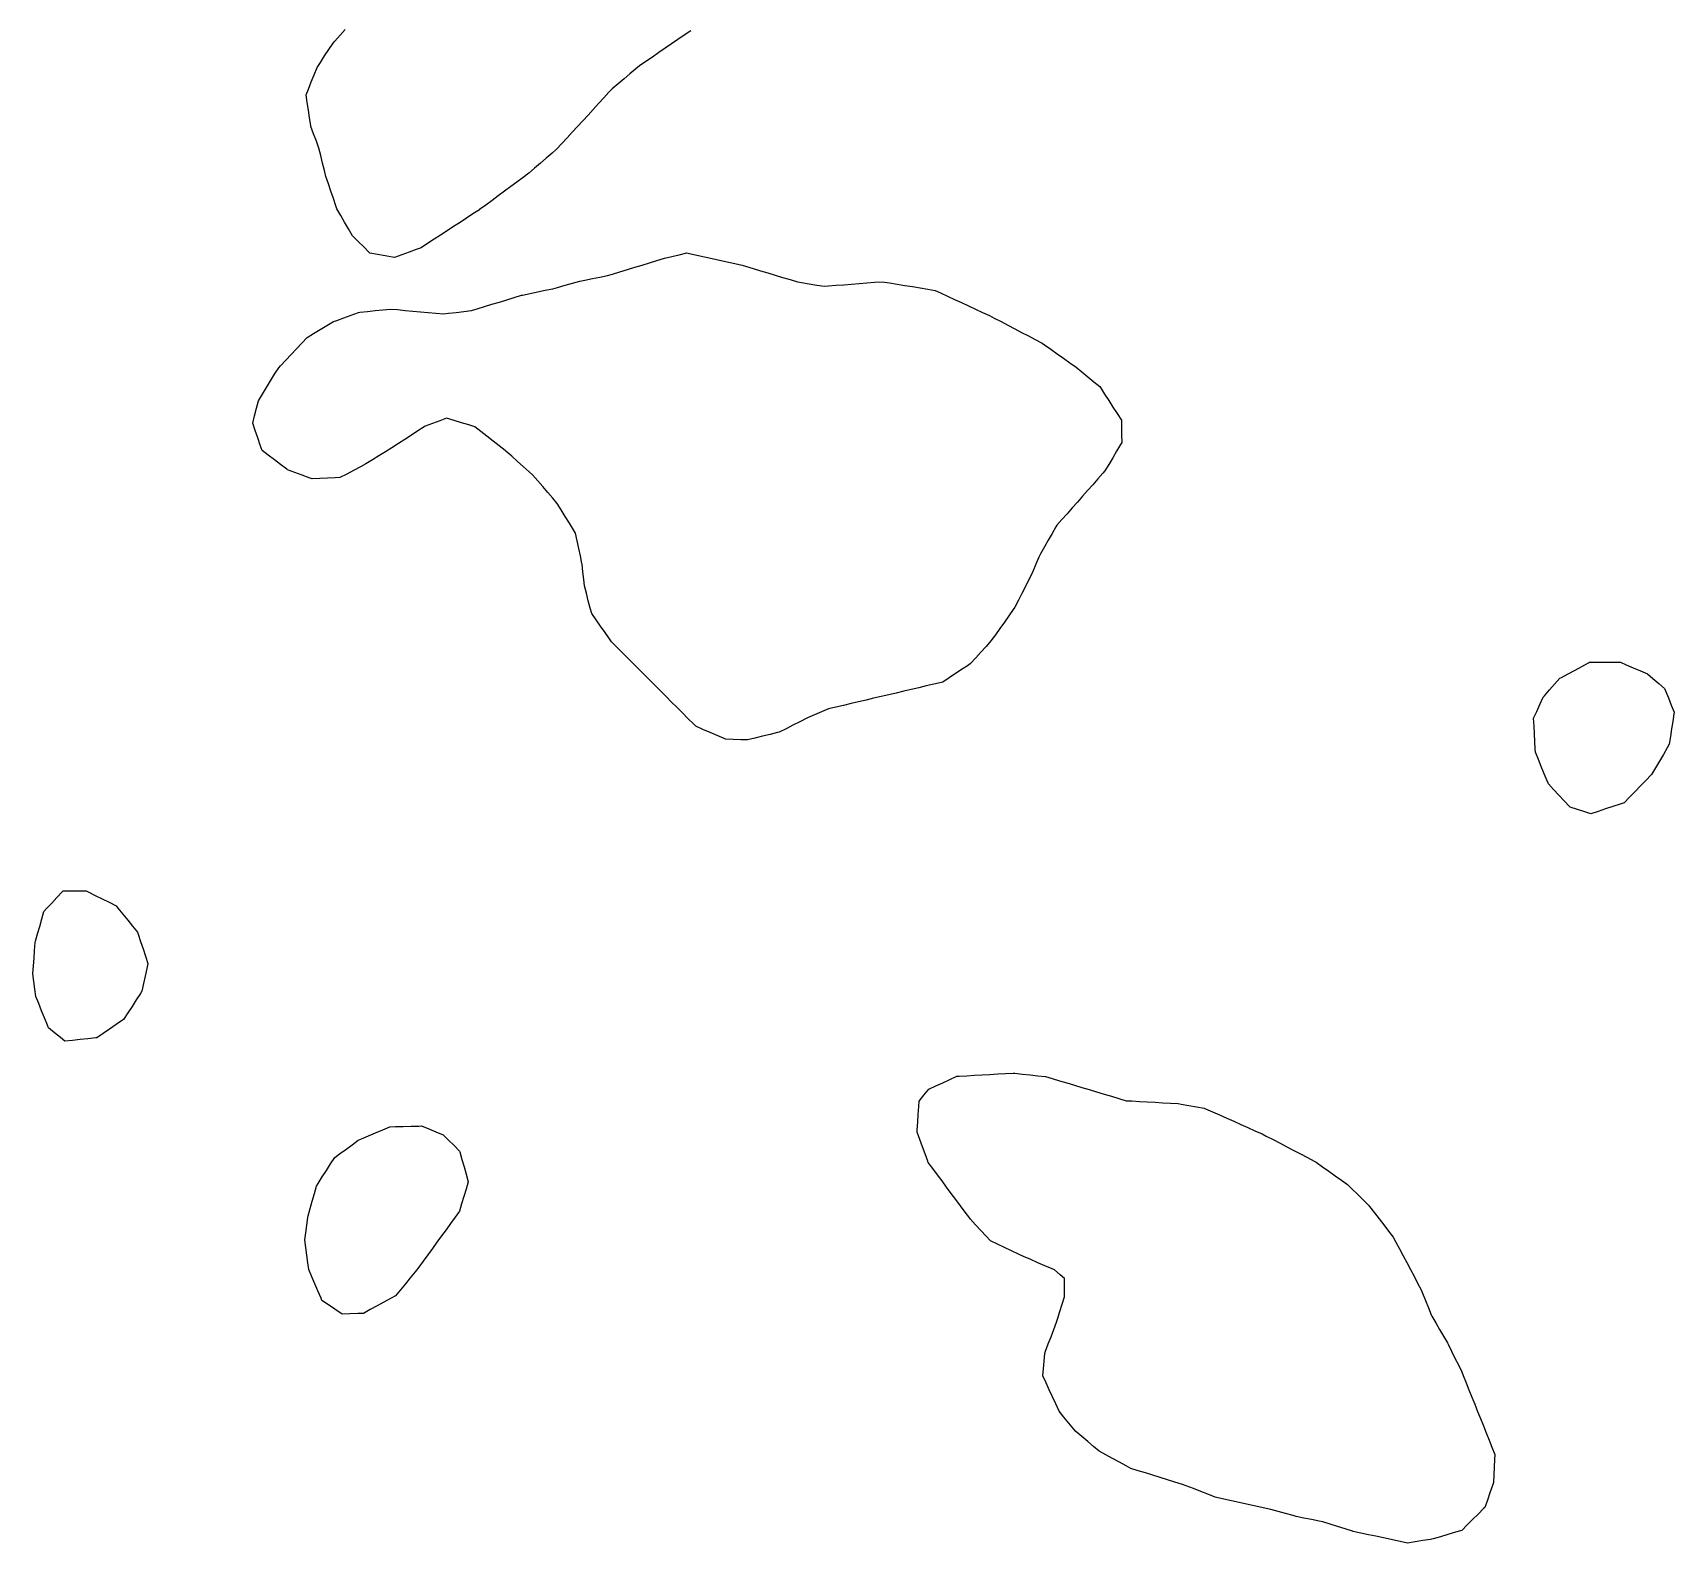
# Model space of a CAD drawing. Header units: millimetres. Extents: x 257 to 2289, y 96 to 1983.
# Drawn here: x 839 to 1051.2, y 1354 to 1549.3 of the extents above; entities that cross this region are included whole.
import ezdxf

# ---------------------------------------------------------------- set-up
doc = ezdxf.new("R2010")
doc.units = ezdxf.units.MM
for name, color, linetype in [('ALL_HOLES', 1, 'Continuous'), ('OUTLINE_ISLAND_01_HOLE_66', 1, 'Continuous'), ('OUTLINE_ISLAND_01_HOLE_68', 1, 'Continuous'), ('OUTLINE_ISLAND_01_HOLE_71', 1, 'Continuous'), ('OUTLINE_ISLAND_01_HOLE_74', 1, 'Continuous'), ('OUTLINE_ISLAND_01_HOLE_81', 1, 'Continuous'), ('OUTLINE_ISLAND_01_HOLE_93', 1, 'Continuous')]:
    doc.layers.add(name, color=color, linetype=linetype)

msp = doc.modelspace()

# ---------------------------------------------------------------- linework, layer by layer
at = {"layer": 'ALL_HOLES'}
msp.add_lwpolyline([(924.0245, 1549.5199), (923.1982, 1548.9567), (922.3718, 1548.3935), (921.5455, 1547.8303), (920.7192, 1547.2671), (919.8929, 1546.7039), (919.0665, 1546.1407), (918.2402, 1545.5776), (917.4139, 1545.0144), (916.9328, 1544.6087), (916.1682, 1543.9641), (915.4037, 1543.3195), (914.6392, 1542.6749), (913.8747, 1542.0303), (913.4579, 1541.5781), (912.7803, 1540.8428), (912.1026, 1540.1074), (911.4249, 1539.372), (910.7472, 1538.6367), (910.0696, 1537.9013), (909.3919, 1537.166), (908.7142, 1536.4306), (908.0365, 1535.6952), (907.3589, 1534.9599), (906.6812, 1534.2245), (906.0991, 1533.7199), (905.3434, 1533.0649), (904.5878, 1532.41), (903.8322, 1531.755), (903.0765, 1531.1), (902.3558, 1530.567), (901.5518, 1529.9725), (900.7477, 1529.3779), (899.9437, 1528.7833), (899.1397, 1528.1887), (898.3356, 1527.5941), (897.5316, 1526.9996), (896.7276, 1526.405), (896.7067, 1526.3914), (895.8693, 1525.8449), (895.0318, 1525.2984), (894.1943, 1524.752), (893.3568, 1524.2055), (892.5194, 1523.659), (891.6819, 1523.1125), (890.8444, 1522.566), (890.0069, 1522.0196), (889.1695, 1521.4731), (888.5455, 1521.2432), (887.6072, 1520.8975), (886.6689, 1520.5517), (885.7305, 1520.206), (885.4859, 1520.251), (884.5024, 1520.4321), (883.5189, 1520.6131), (882.5354, 1520.7941), (882.4527, 1520.8758), (881.741, 1521.5783), (881.0293, 1522.2807), (880.3176, 1522.9832), (880.2859, 1523.0375), (879.7815, 1523.901), (879.2772, 1524.7645), (878.7728, 1525.628), (878.2685, 1526.4915), (878.1375, 1526.8802), (877.8182, 1527.8279), (877.4989, 1528.7755), (877.1796, 1529.7232), (876.8604, 1530.6708), (876.6722, 1531.4442), (876.4359, 1532.4159), (876.1996, 1533.3875), (875.9632, 1534.3592), (875.62, 1535.263), (875.265, 1536.1979), (874.9101, 1537.1328), (874.8869, 1537.2903), (874.7414, 1538.2796), (874.5959, 1539.269), (874.4504, 1540.2583), (874.3049, 1541.2477), (874.6004, 1541.9904), (874.9701, 1542.9195), (875.3398, 1543.8487), (875.7095, 1544.7778), (876.1408, 1545.4388), (876.6873, 1546.2763), (877.2338, 1547.1138), (877.7803, 1547.9512), (878.0119, 1548.2052), (878.6857, 1548.9441), (879.3596, 1549.683)], dxfattribs=at)
for points in [[(867.3889, 1498.7822), (867.6413, 1499.7498), (867.8938, 1500.7174), (868.1462, 1501.685), (868.15, 1501.6913), (868.6702, 1502.5454), (869.1904, 1503.3994), (869.7106, 1504.2535), (870.2307, 1505.1075), (870.7509, 1505.9616), (870.9977, 1506.2227), (871.6847, 1506.9494), (872.3716, 1507.6761), (873.0585, 1508.4028), (873.7454, 1509.1296), (874.4324, 1509.8563), (875.2721, 1510.3685), (876.1258, 1510.8893), (876.9796, 1511.41), (877.8333, 1511.9308), (878.2513, 1512.0839), (879.1904, 1512.4276), (880.1294, 1512.7714), (881.0685, 1513.1152), (881.2521, 1513.1344), (882.2467, 1513.2382), (883.2413, 1513.342), (884.2359, 1513.4459), (885.2305, 1513.5497), (886.0951, 1513.4705), (887.0909, 1513.3793), (888.0867, 1513.2881), (889.0826, 1513.1969), (890.0784, 1513.1057), (891.0742, 1513.0145), (892.0701, 1512.9232), (892.7176, 1513.0022), (893.7103, 1513.1232), (894.7029, 1513.2443), (895.6956, 1513.3653), (896.4135, 1513.5829), (897.3705, 1513.8731), (898.3275, 1514.1632), (899.2845, 1514.4533), (900.2415, 1514.7434), (901.1985, 1515.0335), (902.1555, 1515.3236), (902.2723, 1515.3484), (903.2505, 1515.556), (904.2287, 1515.7635), (905.207, 1515.9711), (906.1852, 1516.1787), (906.8132, 1516.3541), (907.7763, 1516.623), (908.7395, 1516.892), (909.7026, 1517.1609), (910.3267, 1517.2848), (911.3076, 1517.4795), (912.2884, 1517.6742), (913.2693, 1517.8689), (913.9226, 1518.068), (914.8792, 1518.3597), (915.8357, 1518.6513), (916.7923, 1518.9429), (917.7488, 1519.2345), (918.7053, 1519.5261), (919.6619, 1519.8177), (920.6184, 1520.1093), (921.5744, 1520.3372), (922.5471, 1520.5691), (923.5198, 1520.801), (923.8514, 1520.728), (924.8281, 1520.513), (925.8047, 1520.298), (926.7813, 1520.083), (927.7579, 1519.868), (928.7345, 1519.653), (929.7111, 1519.438), (930.6877, 1519.223), (931.1261, 1519.09), (932.0831, 1518.7997), (933.04, 1518.5095), (933.997, 1518.2193), (934.9539, 1517.929), (935.9109, 1517.6388), (936.8678, 1517.3485), (937.8248, 1517.0583), (938.3511, 1516.9736), (939.3384, 1516.8148), (940.3257, 1516.6559), (941.313, 1516.4971), (941.8192, 1516.537), (942.8161, 1516.6154), (943.8131, 1516.6939), (944.81, 1516.7724), (945.8069, 1516.8509), (946.8038, 1516.9294), (947.8007, 1517.0079), (948.7976, 1517.0864), (949.7289, 1516.9329), (950.7156, 1516.7704), (951.7023, 1516.6079), (952.689, 1516.4453), (953.6758, 1516.2828), (954.6625, 1516.1203), (955.6492, 1515.9578), (956.3178, 1515.6468), (957.2245, 1515.225), (958.1312, 1514.8032), (959.0379, 1514.3815), (959.9446, 1513.9597), (960.8513, 1513.5379), (961.758, 1513.1162), (962.6647, 1512.6944), (963.2597, 1512.3842), (964.1464, 1511.9218), (965.0331, 1511.4594), (965.9198, 1510.9971), (966.8065, 1510.5347), (967.6932, 1510.0724), (968.5799, 1509.61), (969.4666, 1509.1477), (969.775, 1508.9281), (970.5896, 1508.3481), (971.4042, 1507.7682), (972.2189, 1507.1882), (973.0335, 1506.6082), (973.8482, 1506.0283), (974.5913, 1505.4209), (975.3656, 1504.7881), (976.1399, 1504.1553), (976.9142, 1503.5224), (976.9929, 1503.4006), (977.5356, 1502.5607), (978.0783, 1501.7207), (978.621, 1500.8808), (979.1637, 1500.0409), (979.7064, 1499.2009), (979.7197, 1498.2996), (979.7345, 1497.2997), (979.7493, 1496.2998), (979.6011, 1496.0494), (979.0915, 1495.189), (978.5819, 1494.3286), (978.0723, 1493.4682), (977.5627, 1492.6078), (977.3196, 1492.3323), (976.658, 1491.5825), (975.9963, 1490.8326), (975.3347, 1490.0828), (974.673, 1489.333), (974.0114, 1488.5832), (973.3498, 1487.8333), (972.6881, 1487.0835), (972.0265, 1486.3337), (971.3649, 1485.5839), (971.2488, 1485.3817), (970.7509, 1484.5144), (970.2531, 1483.6472), (969.7552, 1482.7799), (969.2574, 1481.9126), (969.0532, 1481.4531), (968.647, 1480.5393), (968.2409, 1479.6255), (967.8348, 1478.7117), (967.7571, 1478.5594), (967.303, 1477.6684), (966.8488, 1476.7775), (966.3946, 1475.8866), (965.9405, 1474.9957), (965.7312, 1474.7009), (965.1525, 1473.8854), (964.5737, 1473.0698), (963.995, 1472.2543), (963.4162, 1471.4388), (962.8375, 1470.6233), (962.2188, 1469.9334), (961.5513, 1469.1889), (960.8837, 1468.4444), (960.2161, 1467.6998), (959.9373, 1467.5156), (959.103, 1466.9642), (958.2688, 1466.4128), (957.4345, 1465.8614), (956.6003, 1465.31), (956.4343, 1465.2709), (955.4609, 1465.042), (954.4874, 1464.8131), (953.514, 1464.5842), (952.5405, 1464.3553), (951.5671, 1464.1263), (950.5936, 1463.8974), (949.6202, 1463.6685), (948.6467, 1463.4396), (947.6733, 1463.2107), (946.6998, 1462.9817), (945.7264, 1462.7528), (944.753, 1462.5239), (943.7795, 1462.295), (942.8061, 1462.0661), (941.8326, 1461.8371), (940.9447, 1461.4582), (940.0249, 1461.0657), (939.1052, 1460.6732), (939.0215, 1460.631), (938.129, 1460.18), (937.2364, 1459.729), (936.3439, 1459.2781), (935.4514, 1458.8271), (935.2495, 1458.778), (934.2778, 1458.5419), (933.306, 1458.3057), (932.3343, 1458.0696), (931.3626, 1457.8334), (930.5131, 1457.864), (929.5137, 1457.9001), (928.5144, 1457.9361), (928.3539, 1458.0053), (927.4357, 1458.4014), (926.5175, 1458.7975), (925.5993, 1459.1936), (924.6811, 1459.5897), (924.3741, 1459.8978), (923.6683, 1460.6062), (922.9625, 1461.3146), (922.2567, 1462.023), (921.5508, 1462.7314), (920.845, 1463.4398), (920.1392, 1464.1482), (919.4334, 1464.8565), (918.7275, 1465.5649), (918.0217, 1466.2733), (917.3159, 1466.9817), (916.6101, 1467.6901), (915.9042, 1468.3985), (915.1984, 1469.1069), (914.4926, 1469.8152), (913.7868, 1470.5236), (913.518, 1470.9085), (912.9454, 1471.7283), (912.3728, 1472.5482), (911.8002, 1473.368), (911.2276, 1474.1879), (911.0447, 1474.8723), (910.7864, 1475.8384), (910.5282, 1476.8044), (910.2699, 1477.7705), (910.1864, 1478.5762), (910.0832, 1479.5708), (909.98, 1480.5655), (909.9637, 1480.6429), (909.7578, 1481.6214), (909.5519, 1482.6), (909.346, 1483.5786), (909.1401, 1484.5572), (908.8581, 1485.0158), (908.3344, 1485.8677), (907.8106, 1486.7195), (907.2868, 1487.5714), (906.763, 1488.4233), (906.1966, 1489.0801), (905.5435, 1489.8374), (904.8905, 1490.5948), (904.2374, 1491.3521), (903.5843, 1492.1094), (903.1228, 1492.5188), (902.3748, 1493.1825), (901.6268, 1493.8461), (900.8787, 1494.5098), (900.1307, 1495.1735), (900.0377, 1495.2461), (899.2499, 1495.862), (898.462, 1496.4778), (897.6741, 1497.0936), (896.8862, 1497.7095), (896.0984, 1498.3253), (895.3302, 1498.5608), (894.3741, 1498.8539), (893.418, 1499.147), (892.4619, 1499.44), (891.5695, 1499.1079), (890.6323, 1498.7592), (889.6951, 1498.4104), (889.578, 1498.3342), (888.7398, 1497.7888), (887.9016, 1497.2434), (887.0634, 1496.6981), (886.2252, 1496.1527), (885.387, 1495.6074), (884.5626, 1495.0968), (883.7124, 1494.5704), (882.8622, 1494.0439), (882.012, 1493.5174), (881.3127, 1493.1479), (880.4286, 1492.6807), (879.5444, 1492.2135), (878.6603, 1491.7463), (878.0605, 1491.7198), (877.0615, 1491.6755), (876.0625, 1491.6313), (875.0635, 1491.5871), (874.7079, 1491.7197), (873.771, 1492.0691), (872.834, 1492.4186), (871.8971, 1492.7681), (871.7916, 1492.8481), (870.9948, 1493.4524), (870.198, 1494.0567), (869.4013, 1494.661), (868.6045, 1495.2653), (868.363, 1495.964), (868.0363, 1496.9091), (867.7096, 1497.8543)], [(1040.2284, 1467.876), (1041.2284, 1467.876), (1042.2284, 1467.876), (1043.2284, 1467.876), (1044.2284, 1467.876), (1044.9655, 1467.5629), (1045.8859, 1467.1719), (1046.8063, 1466.7809), (1047.7267, 1466.3899), (1048.4333, 1465.7786), (1049.1896, 1465.1243), (1049.9459, 1464.4701), (1050.0583, 1464.1909), (1050.4317, 1463.2632), (1050.8051, 1462.3356), (1051.1786, 1461.4079), (1051.1504, 1461.2234), (1050.9997, 1460.2349), (1050.849, 1459.2463), (1050.6983, 1458.2577), (1050.5476, 1457.2691), (1050.2856, 1456.8251), (1049.7774, 1455.9639), (1049.2692, 1455.1027), (1048.761, 1454.2414), (1048.2528, 1453.3802), (1048.1949, 1453.32), (1047.502, 1452.5989), (1046.8091, 1451.8779), (1046.1162, 1451.1568), (1045.4233, 1450.4357), (1044.7305, 1449.7147), (1044.196, 1449.5377), (1043.2467, 1449.2233), (1042.2974, 1448.9089), (1041.3482, 1448.5946), (1040.3989, 1448.2802), (1039.6168, 1448.5282), (1038.6636, 1448.8305), (1037.7103, 1449.1328), (1037.6307, 1449.219), (1036.9523, 1449.9538), (1036.274, 1450.6885), (1035.5956, 1451.4232), (1034.9173, 1452.158), (1034.7606, 1452.5376), (1034.3792, 1453.462), (1033.9977, 1454.3864), (1033.6163, 1455.3108), (1033.2348, 1456.2352), (1033.2141, 1456.6343), (1033.1624, 1457.633), (1033.1106, 1458.6316), (1033.0589, 1459.6303), (1033.0071, 1460.6289), (1033.4047, 1461.5198), (1033.8123, 1462.4329), (1034.2199, 1463.3461), (1034.398, 1463.5489), (1035.0576, 1464.3005), (1035.7173, 1465.0521), (1036.377, 1465.8036), (1036.6006, 1465.924), (1037.4813, 1466.3978), (1038.3619, 1466.8717), (1039.2425, 1467.3455), (1040.1231, 1467.8193)], [(842.8655, 1438.3136), (843.8655, 1438.3136), (844.8655, 1438.3136), (845.8655, 1438.3136), (846.1384, 1438.1779), (847.0337, 1437.7326), (847.9291, 1437.2873), (848.8245, 1436.842), (849.7199, 1436.3967), (849.973, 1436.0856), (850.6042, 1435.3099), (851.2353, 1434.5343), (851.8665, 1433.7586), (852.4976, 1432.9829), (852.5894, 1432.7044), (852.9024, 1431.7547), (853.2154, 1430.8049), (853.5284, 1429.8552), (853.8414, 1428.9054), (853.7058, 1428.2714), (853.4967, 1427.2935), (853.2875, 1426.3156), (853.0783, 1425.3377), (852.8837, 1425.0395), (852.3372, 1424.202), (851.7907, 1423.3646), (851.2442, 1422.5271), (850.6977, 1421.6896), (850.5399, 1421.5805), (849.7174, 1421.0118), (848.8948, 1420.443), (848.0723, 1419.8743), (847.2498, 1419.3056), (847.0884, 1419.288), (846.0942, 1419.18), (845.1001, 1419.072), (844.1059, 1418.964), (843.1118, 1418.856), (842.533, 1419.3365), (841.7636, 1419.9753), (840.9943, 1420.6141), (840.8534, 1420.9625), (840.4784, 1421.8895), (840.1034, 1422.8165), (839.7284, 1423.7436), (839.3534, 1424.6706), (839.2268, 1425.6217), (839.0949, 1426.613), (838.963, 1427.6043), (838.9649, 1427.6284), (839.0423, 1428.6254), (839.1198, 1429.6224), (839.1972, 1430.6194), (839.2747, 1431.6164), (839.3221, 1431.7893), (839.5869, 1432.7536), (839.8517, 1433.7179), (840.1165, 1434.6822), (840.3812, 1435.6465), (840.7211, 1436.0114), (841.4027, 1436.7431), (842.0842, 1437.4748), (842.7658, 1438.2066)], [(953.5567, 1411.1028), (954.1746, 1411.8891), (954.7924, 1412.6754), (954.801, 1412.6793), (955.7116, 1413.0925), (956.6222, 1413.5058), (957.5329, 1413.919), (958.4435, 1414.3322), (958.7225, 1414.3484), (959.7208, 1414.4062), (960.7191, 1414.4639), (961.7175, 1414.5217), (962.7158, 1414.5795), (963.7141, 1414.6373), (964.7125, 1414.6951), (965.7108, 1414.7529), (965.9287, 1414.7296), (966.9231, 1414.6237), (967.9174, 1414.5178), (968.9118, 1414.4119), (969.9062, 1414.306), (970.7568, 1414.0512), (971.7147, 1413.7642), (972.6727, 1413.4773), (973.6306, 1413.1903), (974.5886, 1412.9034), (975.5465, 1412.6164), (976.5045, 1412.3295), (977.4624, 1412.0425), (978.4204, 1411.7556), (979.3783, 1411.4686), (980.3362, 1411.1817), (981.0601, 1411.1406), (982.0585, 1411.084), (983.0569, 1411.0274), (984.0553, 1410.9708), (985.0537, 1410.9142), (986.0521, 1410.8576), (987.0505, 1410.801), (987.44, 1410.7344), (988.4257, 1410.5659), (989.4114, 1410.3975), (990.3971, 1410.229), (990.5835, 1410.1459), (991.4969, 1409.7389), (992.4103, 1409.3318), (993.3238, 1408.9248), (994.2372, 1408.5177), (995.1506, 1408.1107), (996.064, 1407.7036), (996.9774, 1407.2966), (997.8908, 1406.8895), (998.4423, 1406.6026), (999.3295, 1406.1411), (1000.2167, 1405.6797), (1001.1038, 1405.2182), (1001.991, 1404.7567), (1002.8781, 1404.2953), (1003.7653, 1403.8338), (1004.6524, 1403.3723), (1004.8811, 1403.2104), (1005.6973, 1402.6325), (1006.5134, 1402.0547), (1007.3295, 1401.4768), (1008.1457, 1400.8989), (1008.9618, 1400.3211), (1009.5069, 1399.7855), (1010.2202, 1399.0847), (1010.9335, 1398.3839), (1011.6468, 1397.683), (1011.8031, 1397.4806), (1012.4144, 1396.6892), (1013.0256, 1395.8977), (1013.6368, 1395.1062), (1014.248, 1394.3148), (1014.8592, 1393.5233), (1015.195, 1392.8916), (1015.6643, 1392.0086), (1016.1336, 1391.1256), (1016.603, 1390.2425), (1017.0723, 1389.3595), (1017.5416, 1388.4765), (1018.0109, 1387.5935), (1018.4803, 1386.7104), (1018.6547, 1386.2728), (1019.0249, 1385.3438), (1019.3952, 1384.4149), (1019.7654, 1383.486), (1019.8512, 1383.3378), (1020.3527, 1382.4726), (1020.8541, 1381.6074), (1021.3555, 1380.7422), (1021.8569, 1379.877), (1021.9473, 1379.6936), (1022.3895, 1378.7967), (1022.8318, 1377.8998), (1023.274, 1377.0029), (1023.7162, 1376.106), (1023.9037, 1375.638), (1024.2757, 1374.7098), (1024.6477, 1373.7815), (1025.0196, 1372.8533), (1025.3916, 1371.925), (1025.7635, 1370.9968), (1026.1355, 1370.0685), (1026.5074, 1369.1403), (1026.8794, 1368.212), (1027.2514, 1367.2838), (1027.6233, 1366.3555), (1027.9953, 1365.4273), (1027.9661, 1364.8027), (1027.9195, 1363.8038), (1027.8729, 1362.8049), (1027.8263, 1361.806), (1027.692, 1361.4192), (1027.364, 1360.4745), (1027.0359, 1359.5298), (1026.7079, 1358.5851), (1026.5453, 1358.424), (1025.8349, 1357.7202), (1025.1246, 1357.0163), (1024.4142, 1356.3125), (1023.7039, 1355.6086), (1022.8861, 1355.3655), (1021.9276, 1355.0806), (1020.969, 1354.7957), (1020.0105, 1354.5107), (1019.6519, 1354.4514), (1018.6654, 1354.288), (1017.6788, 1354.1246), (1016.6923, 1353.9612), (1016.5265, 1353.9972), (1015.5493, 1354.2097), (1014.5722, 1354.4221), (1013.595, 1354.6346), (1012.6178, 1354.847), (1011.6406, 1355.0595), (1010.6635, 1355.2719), (1009.6863, 1355.4844), (1009.5795, 1355.5175), (1008.6245, 1355.814), (1007.6695, 1356.1105), (1006.7144, 1356.407), (1005.7594, 1356.7035), (1005.2602, 1356.8056), (1004.2805, 1357.006), (1003.3007, 1357.2064), (1002.321, 1357.4068), (1001.9053, 1357.5209), (1000.941, 1357.7858), (999.9767, 1358.0506), (999.0124, 1358.3154), (998.8219, 1358.3574), (997.8453, 1358.5725), (996.8687, 1358.7876), (995.8921, 1359.0027), (994.9155, 1359.2178), (993.9389, 1359.433), (992.9623, 1359.6481), (991.9857, 1359.8632), (991.8212, 1359.9273), (990.8895, 1360.2906), (989.9578, 1360.6539), (989.0261, 1361.0171), (988.0944, 1361.3804), (987.591, 1361.5386), (986.637, 1361.8384), (985.683, 1362.1382), (984.729, 1362.438), (983.775, 1362.7378), (982.821, 1363.0376), (981.867, 1363.3374), (980.913, 1363.6372), (980.3236, 1363.9592), (979.4461, 1364.4387), (978.5685, 1364.9181), (977.691, 1365.3976), (976.8134, 1365.8771), (976.1161, 1366.4651), (975.3516, 1367.1097), (974.5871, 1367.7544), (973.8226, 1368.399), (973.5575, 1368.7211), (972.9221, 1369.4933), (972.2867, 1370.2655), (971.6512, 1371.0376), (971.6449, 1371.0514), (971.2252, 1371.9591), (970.8056, 1372.8668), (970.386, 1373.7745), (969.9664, 1374.6822), (969.5467, 1375.5899), (969.624, 1376.508), (969.7079, 1377.5044), (969.7918, 1378.5009), (969.9023, 1378.7903), (970.259, 1379.7245), (970.6157, 1380.6587), (970.9724, 1381.593), (971.329, 1382.5272), (971.4592, 1382.9458), (971.7562, 1383.9006), (972.0532, 1384.8555), (972.3503, 1385.8104), (972.3529, 1386.1811), (972.3602, 1387.181), (972.3674, 1388.181), (971.7961, 1388.6731), (971.0383, 1389.3256), (970.7456, 1389.4499), (969.8252, 1389.8408), (968.9048, 1390.2317), (967.9843, 1390.6227), (967.0639, 1391.0136), (966.3944, 1391.3329), (965.4918, 1391.7635), (964.5893, 1392.194), (963.6867, 1392.6246), (962.7841, 1393.0551), (962.2229, 1393.6611), (961.5434, 1394.3948), (960.864, 1395.1285), (960.1845, 1395.8622), (960.098, 1395.9786), (959.5016, 1396.7814), (958.9053, 1397.5842), (958.309, 1398.3869), (957.7127, 1399.1897), (957.1164, 1399.9924), (956.5201, 1400.7952), (955.9238, 1401.5979), (955.3275, 1402.4007), (954.7312, 1403.2034), (954.6767, 1403.3509), (954.3299, 1404.2888), (953.9832, 1405.2268), (953.6364, 1406.1647), (953.2897, 1407.1027), (953.3108, 1407.419), (953.3774, 1408.4167), (953.444, 1409.4145), (953.5106, 1410.4123)], [(889.2249, 1407.9114), (890.1504, 1407.5327), (891.0759, 1407.1541), (892.0015, 1406.7754), (892.0067, 1406.7702), (892.7188, 1406.0681), (893.4309, 1405.366), (894.143, 1404.664), (894.1765, 1404.546), (894.4496, 1403.584), (894.7228, 1402.622), (894.9959, 1401.66), (895.269, 1400.698), (894.9819, 1399.7503), (894.692, 1398.7933), (894.4021, 1397.8362), (894.1122, 1396.8792), (893.5586, 1396.1148), (892.9721, 1395.3048), (892.3855, 1394.4949), (891.799, 1393.685), (891.2124, 1392.8751), (890.6259, 1392.0652), (890.0393, 1391.2553), (889.4528, 1390.4454), (888.8662, 1389.6354), (888.3916, 1389.0518), (887.7606, 1388.276), (887.1296, 1387.5002), (886.4986, 1386.7244), (885.8676, 1385.9486), (885.227, 1385.5978), (884.3499, 1385.1175), (883.4728, 1384.6372), (882.5957, 1384.1569), (881.7187, 1383.6766), (880.9703, 1383.6514), (879.9709, 1383.6177), (878.9715, 1383.584), (878.8332, 1383.6776), (878.0051, 1384.2381), (877.177, 1384.7987), (876.3489, 1385.3593), (876.2227, 1385.6553), (875.8306, 1386.5753), (875.4384, 1387.4952), (875.0463, 1388.4151), (874.6542, 1389.335), (874.5324, 1390.2181), (874.3958, 1391.2087), (874.2592, 1392.1993), (874.1226, 1393.1899), (874.2413, 1394.0729), (874.3746, 1395.0639), (874.508, 1396.055), (874.5672, 1396.2697), (874.8334, 1397.2336), (875.0995, 1398.1975), (875.3657, 1399.1614), (875.6318, 1400.1254), (875.8557, 1400.4756), (876.3942, 1401.3182), (876.9327, 1402.1608), (877.4713, 1403.0034), (878.0098, 1403.8461), (878.6233, 1404.2951), (879.4303, 1404.8858), (880.2372, 1405.4764), (881.0441, 1406.0671), (881.4461, 1406.2388), (882.3658, 1406.6317), (883.2854, 1407.0245), (884.205, 1407.4173), (885.1246, 1407.8102), (885.8667, 1407.8285), (886.8664, 1407.8532), (887.8661, 1407.8778), (888.8658, 1407.9025)]]:
    msp.add_lwpolyline(points, close=True, dxfattribs=at)
at = {"layer": 'OUTLINE_ISLAND_01_HOLE_66'}
msp.add_lwpolyline([(889.2249, 1407.9114), (890.1504, 1407.5327), (891.0759, 1407.1541), (892.0015, 1406.7754), (892.0067, 1406.7702), (892.7188, 1406.0681), (893.4309, 1405.366), (894.143, 1404.664), (894.1765, 1404.546), (894.4496, 1403.584), (894.7228, 1402.622), (894.9959, 1401.66), (895.269, 1400.698), (894.9819, 1399.7503), (894.692, 1398.7933), (894.4021, 1397.8362), (894.1122, 1396.8792), (893.5586, 1396.1148), (892.9721, 1395.3048), (892.3855, 1394.4949), (891.799, 1393.685), (891.2124, 1392.8751), (890.6259, 1392.0652), (890.0393, 1391.2553), (889.4528, 1390.4454), (888.8662, 1389.6354), (888.3916, 1389.0518), (887.7606, 1388.276), (887.1296, 1387.5002), (886.4986, 1386.7244), (885.8676, 1385.9486), (885.227, 1385.5978), (884.3499, 1385.1175), (883.4728, 1384.6372), (882.5957, 1384.1569), (881.7187, 1383.6766), (880.9703, 1383.6514), (879.9709, 1383.6177), (878.9715, 1383.584), (878.8332, 1383.6776), (878.0051, 1384.2381), (877.177, 1384.7987), (876.3489, 1385.3593), (876.2227, 1385.6553), (875.8306, 1386.5753), (875.4384, 1387.4952), (875.0463, 1388.4151), (874.6542, 1389.335), (874.5324, 1390.2181), (874.3958, 1391.2087), (874.2592, 1392.1993), (874.1226, 1393.1899), (874.2413, 1394.0729), (874.3746, 1395.0639), (874.508, 1396.055), (874.5672, 1396.2697), (874.8334, 1397.2336), (875.0995, 1398.1975), (875.3657, 1399.1614), (875.6318, 1400.1254), (875.8557, 1400.4756), (876.3942, 1401.3182), (876.9327, 1402.1608), (877.4713, 1403.0034), (878.0098, 1403.8461), (878.6233, 1404.2951), (879.4303, 1404.8858), (880.2372, 1405.4764), (881.0441, 1406.0671), (881.4461, 1406.2388), (882.3658, 1406.6317), (883.2854, 1407.0245), (884.205, 1407.4173), (885.1246, 1407.8102), (885.8667, 1407.8285), (886.8664, 1407.8532), (887.8661, 1407.8778), (888.8658, 1407.9025)], close=True, dxfattribs=at)
at = {"layer": 'OUTLINE_ISLAND_01_HOLE_68'}
msp.add_lwpolyline([(953.5567, 1411.1028), (954.1746, 1411.8891), (954.7924, 1412.6754), (954.801, 1412.6793), (955.7116, 1413.0925), (956.6222, 1413.5058), (957.5329, 1413.919), (958.4435, 1414.3322), (958.7225, 1414.3484), (959.7208, 1414.4062), (960.7191, 1414.4639), (961.7175, 1414.5217), (962.7158, 1414.5795), (963.7141, 1414.6373), (964.7125, 1414.6951), (965.7108, 1414.7529), (965.9287, 1414.7296), (966.9231, 1414.6237), (967.9174, 1414.5178), (968.9118, 1414.4119), (969.9062, 1414.306), (970.7568, 1414.0512), (971.7147, 1413.7642), (972.6727, 1413.4773), (973.6306, 1413.1903), (974.5886, 1412.9034), (975.5465, 1412.6164), (976.5045, 1412.3295), (977.4624, 1412.0425), (978.4204, 1411.7556), (979.3783, 1411.4686), (980.3362, 1411.1817), (981.0601, 1411.1406), (982.0585, 1411.084), (983.0569, 1411.0274), (984.0553, 1410.9708), (985.0537, 1410.9142), (986.0521, 1410.8576), (987.0505, 1410.801), (987.44, 1410.7344), (988.4257, 1410.5659), (989.4114, 1410.3975), (990.3971, 1410.229), (990.5835, 1410.1459), (991.4969, 1409.7389), (992.4103, 1409.3318), (993.3238, 1408.9248), (994.2372, 1408.5177), (995.1506, 1408.1107), (996.064, 1407.7036), (996.9774, 1407.2966), (997.8908, 1406.8895), (998.4423, 1406.6026), (999.3295, 1406.1411), (1000.2167, 1405.6797), (1001.1038, 1405.2182), (1001.991, 1404.7567), (1002.8781, 1404.2953), (1003.7653, 1403.8338), (1004.6524, 1403.3723), (1004.8811, 1403.2104), (1005.6973, 1402.6325), (1006.5134, 1402.0547), (1007.3295, 1401.4768), (1008.1457, 1400.8989), (1008.9618, 1400.3211), (1009.5069, 1399.7855), (1010.2202, 1399.0847), (1010.9335, 1398.3839), (1011.6468, 1397.683), (1011.8031, 1397.4806), (1012.4144, 1396.6892), (1013.0256, 1395.8977), (1013.6368, 1395.1062), (1014.248, 1394.3148), (1014.8592, 1393.5233), (1015.195, 1392.8916), (1015.6643, 1392.0086), (1016.1336, 1391.1256), (1016.603, 1390.2425), (1017.0723, 1389.3595), (1017.5416, 1388.4765), (1018.0109, 1387.5935), (1018.4803, 1386.7104), (1018.6547, 1386.2728), (1019.0249, 1385.3438), (1019.3952, 1384.4149), (1019.7654, 1383.486), (1019.8512, 1383.3378), (1020.3527, 1382.4726), (1020.8541, 1381.6074), (1021.3555, 1380.7422), (1021.8569, 1379.877), (1021.9473, 1379.6936), (1022.3895, 1378.7967), (1022.8318, 1377.8998), (1023.274, 1377.0029), (1023.7162, 1376.106), (1023.9037, 1375.638), (1024.2757, 1374.7098), (1024.6477, 1373.7815), (1025.0196, 1372.8533), (1025.3916, 1371.925), (1025.7635, 1370.9968), (1026.1355, 1370.0685), (1026.5074, 1369.1403), (1026.8794, 1368.212), (1027.2514, 1367.2838), (1027.6233, 1366.3555), (1027.9953, 1365.4273), (1027.9661, 1364.8027), (1027.9195, 1363.8038), (1027.8729, 1362.8049), (1027.8263, 1361.806), (1027.692, 1361.4192), (1027.364, 1360.4745), (1027.0359, 1359.5298), (1026.7079, 1358.5851), (1026.5453, 1358.424), (1025.8349, 1357.7202), (1025.1246, 1357.0163), (1024.4142, 1356.3125), (1023.7039, 1355.6086), (1022.8861, 1355.3655), (1021.9276, 1355.0806), (1020.969, 1354.7957), (1020.0105, 1354.5107), (1019.6519, 1354.4514), (1018.6654, 1354.288), (1017.6788, 1354.1246), (1016.6923, 1353.9612), (1016.5265, 1353.9972), (1015.5493, 1354.2097), (1014.5722, 1354.4221), (1013.595, 1354.6346), (1012.6178, 1354.847), (1011.6406, 1355.0595), (1010.6635, 1355.2719), (1009.6863, 1355.4844), (1009.5795, 1355.5175), (1008.6245, 1355.814), (1007.6695, 1356.1105), (1006.7144, 1356.407), (1005.7594, 1356.7035), (1005.2602, 1356.8056), (1004.2805, 1357.006), (1003.3007, 1357.2064), (1002.321, 1357.4068), (1001.9053, 1357.5209), (1000.941, 1357.7858), (999.9767, 1358.0506), (999.0124, 1358.3154), (998.8219, 1358.3574), (997.8453, 1358.5725), (996.8687, 1358.7876), (995.8921, 1359.0027), (994.9155, 1359.2178), (993.9389, 1359.433), (992.9623, 1359.6481), (991.9857, 1359.8632), (991.8212, 1359.9273), (990.8895, 1360.2906), (989.9578, 1360.6539), (989.0261, 1361.0171), (988.0944, 1361.3804), (987.591, 1361.5386), (986.637, 1361.8384), (985.683, 1362.1382), (984.729, 1362.438), (983.775, 1362.7378), (982.821, 1363.0376), (981.867, 1363.3374), (980.913, 1363.6372), (980.3236, 1363.9592), (979.4461, 1364.4387), (978.5685, 1364.9181), (977.691, 1365.3976), (976.8134, 1365.8771), (976.1161, 1366.4651), (975.3516, 1367.1097), (974.5871, 1367.7544), (973.8226, 1368.399), (973.5575, 1368.7211), (972.9221, 1369.4933), (972.2867, 1370.2655), (971.6512, 1371.0376), (971.6449, 1371.0514), (971.2252, 1371.9591), (970.8056, 1372.8668), (970.386, 1373.7745), (969.9664, 1374.6822), (969.5467, 1375.5899), (969.624, 1376.508), (969.7079, 1377.5044), (969.7918, 1378.5009), (969.9023, 1378.7903), (970.259, 1379.7245), (970.6157, 1380.6587), (970.9724, 1381.593), (971.329, 1382.5272), (971.4592, 1382.9458), (971.7562, 1383.9006), (972.0532, 1384.8555), (972.3503, 1385.8104), (972.3529, 1386.1811), (972.3602, 1387.181), (972.3674, 1388.181), (971.7961, 1388.6731), (971.0383, 1389.3256), (970.7456, 1389.4499), (969.8252, 1389.8408), (968.9048, 1390.2317), (967.9843, 1390.6227), (967.0639, 1391.0136), (966.3944, 1391.3329), (965.4918, 1391.7635), (964.5893, 1392.194), (963.6867, 1392.6246), (962.7841, 1393.0551), (962.2229, 1393.6611), (961.5434, 1394.3948), (960.864, 1395.1285), (960.1845, 1395.8622), (960.098, 1395.9786), (959.5016, 1396.7814), (958.9053, 1397.5842), (958.309, 1398.3869), (957.7127, 1399.1897), (957.1164, 1399.9924), (956.5201, 1400.7952), (955.9238, 1401.5979), (955.3275, 1402.4007), (954.7312, 1403.2034), (954.6767, 1403.3509), (954.3299, 1404.2888), (953.9832, 1405.2268), (953.6364, 1406.1647), (953.2897, 1407.1027), (953.3108, 1407.419), (953.3774, 1408.4167), (953.444, 1409.4145), (953.5106, 1410.4123)], close=True, dxfattribs=at)
at = {"layer": 'OUTLINE_ISLAND_01_HOLE_71'}
msp.add_lwpolyline([(842.8655, 1438.3136), (843.8655, 1438.3136), (844.8655, 1438.3136), (845.8655, 1438.3136), (846.1384, 1438.1779), (847.0337, 1437.7326), (847.9291, 1437.2873), (848.8245, 1436.842), (849.7199, 1436.3967), (849.973, 1436.0856), (850.6042, 1435.3099), (851.2353, 1434.5343), (851.8665, 1433.7586), (852.4976, 1432.9829), (852.5894, 1432.7044), (852.9024, 1431.7547), (853.2154, 1430.8049), (853.5284, 1429.8552), (853.8414, 1428.9054), (853.7058, 1428.2714), (853.4967, 1427.2935), (853.2875, 1426.3156), (853.0783, 1425.3377), (852.8837, 1425.0395), (852.3372, 1424.202), (851.7907, 1423.3646), (851.2442, 1422.5271), (850.6977, 1421.6896), (850.5399, 1421.5805), (849.7174, 1421.0118), (848.8948, 1420.443), (848.0723, 1419.8743), (847.2498, 1419.3056), (847.0884, 1419.288), (846.0942, 1419.18), (845.1001, 1419.072), (844.1059, 1418.964), (843.1118, 1418.856), (842.533, 1419.3365), (841.7636, 1419.9753), (840.9943, 1420.6141), (840.8534, 1420.9625), (840.4784, 1421.8895), (840.1034, 1422.8165), (839.7284, 1423.7436), (839.3534, 1424.6706), (839.2268, 1425.6217), (839.0949, 1426.613), (838.963, 1427.6043), (838.9649, 1427.6284), (839.0423, 1428.6254), (839.1198, 1429.6224), (839.1972, 1430.6194), (839.2747, 1431.6164), (839.3221, 1431.7893), (839.5869, 1432.7536), (839.8517, 1433.7179), (840.1165, 1434.6822), (840.3812, 1435.6465), (840.7211, 1436.0114), (841.4027, 1436.7431), (842.0842, 1437.4748), (842.7658, 1438.2066)], close=True, dxfattribs=at)
at = {"layer": 'OUTLINE_ISLAND_01_HOLE_74'}
msp.add_lwpolyline([(1040.2284, 1467.876), (1041.2284, 1467.876), (1042.2284, 1467.876), (1043.2284, 1467.876), (1044.2284, 1467.876), (1044.9655, 1467.5629), (1045.8859, 1467.1719), (1046.8063, 1466.7809), (1047.7267, 1466.3899), (1048.4333, 1465.7786), (1049.1896, 1465.1243), (1049.9459, 1464.4701), (1050.0583, 1464.1909), (1050.4317, 1463.2632), (1050.8051, 1462.3356), (1051.1786, 1461.4079), (1051.1504, 1461.2234), (1050.9997, 1460.2349), (1050.849, 1459.2463), (1050.6983, 1458.2577), (1050.5476, 1457.2691), (1050.2856, 1456.8251), (1049.7774, 1455.9639), (1049.2692, 1455.1027), (1048.761, 1454.2414), (1048.2528, 1453.3802), (1048.1949, 1453.32), (1047.502, 1452.5989), (1046.8091, 1451.8779), (1046.1162, 1451.1568), (1045.4233, 1450.4357), (1044.7305, 1449.7147), (1044.196, 1449.5377), (1043.2467, 1449.2233), (1042.2974, 1448.9089), (1041.3482, 1448.5946), (1040.3989, 1448.2802), (1039.6168, 1448.5282), (1038.6636, 1448.8305), (1037.7103, 1449.1328), (1037.6307, 1449.219), (1036.9523, 1449.9538), (1036.274, 1450.6885), (1035.5956, 1451.4232), (1034.9173, 1452.158), (1034.7606, 1452.5376), (1034.3792, 1453.462), (1033.9977, 1454.3864), (1033.6163, 1455.3108), (1033.2348, 1456.2352), (1033.2141, 1456.6343), (1033.1624, 1457.633), (1033.1106, 1458.6316), (1033.0589, 1459.6303), (1033.0071, 1460.6289), (1033.4047, 1461.5198), (1033.8123, 1462.4329), (1034.2199, 1463.3461), (1034.398, 1463.5489), (1035.0576, 1464.3005), (1035.7173, 1465.0521), (1036.377, 1465.8036), (1036.6006, 1465.924), (1037.4813, 1466.3978), (1038.3619, 1466.8717), (1039.2425, 1467.3455), (1040.1231, 1467.8193)], close=True, dxfattribs=at)
at = {"layer": 'OUTLINE_ISLAND_01_HOLE_81'}
msp.add_lwpolyline([(867.3889, 1498.7822), (867.6413, 1499.7498), (867.8938, 1500.7174), (868.1462, 1501.685), (868.15, 1501.6913), (868.6702, 1502.5454), (869.1904, 1503.3994), (869.7106, 1504.2535), (870.2307, 1505.1075), (870.7509, 1505.9616), (870.9977, 1506.2227), (871.6847, 1506.9494), (872.3716, 1507.6761), (873.0585, 1508.4028), (873.7454, 1509.1296), (874.4324, 1509.8563), (875.2721, 1510.3685), (876.1258, 1510.8893), (876.9796, 1511.41), (877.8333, 1511.9308), (878.2513, 1512.0839), (879.1904, 1512.4276), (880.1294, 1512.7714), (881.0685, 1513.1152), (881.2521, 1513.1344), (882.2467, 1513.2382), (883.2413, 1513.342), (884.2359, 1513.4459), (885.2305, 1513.5497), (886.0951, 1513.4705), (887.0909, 1513.3793), (888.0867, 1513.2881), (889.0826, 1513.1969), (890.0784, 1513.1057), (891.0742, 1513.0145), (892.0701, 1512.9232), (892.7176, 1513.0022), (893.7103, 1513.1232), (894.7029, 1513.2443), (895.6956, 1513.3653), (896.4135, 1513.5829), (897.3705, 1513.8731), (898.3275, 1514.1632), (899.2845, 1514.4533), (900.2415, 1514.7434), (901.1985, 1515.0335), (902.1555, 1515.3236), (902.2723, 1515.3484), (903.2505, 1515.556), (904.2287, 1515.7635), (905.207, 1515.9711), (906.1852, 1516.1787), (906.8132, 1516.3541), (907.7763, 1516.623), (908.7395, 1516.892), (909.7026, 1517.1609), (910.3267, 1517.2848), (911.3076, 1517.4795), (912.2884, 1517.6742), (913.2693, 1517.8689), (913.9226, 1518.068), (914.8792, 1518.3597), (915.8357, 1518.6513), (916.7923, 1518.9429), (917.7488, 1519.2345), (918.7053, 1519.5261), (919.6619, 1519.8177), (920.6184, 1520.1093), (921.5744, 1520.3372), (922.5471, 1520.5691), (923.5198, 1520.801), (923.8514, 1520.728), (924.8281, 1520.513), (925.8047, 1520.298), (926.7813, 1520.083), (927.7579, 1519.868), (928.7345, 1519.653), (929.7111, 1519.438), (930.6877, 1519.223), (931.1261, 1519.09), (932.0831, 1518.7997), (933.04, 1518.5095), (933.997, 1518.2193), (934.9539, 1517.929), (935.9109, 1517.6388), (936.8678, 1517.3485), (937.8248, 1517.0583), (938.3511, 1516.9736), (939.3384, 1516.8148), (940.3257, 1516.6559), (941.313, 1516.4971), (941.8192, 1516.537), (942.8161, 1516.6154), (943.8131, 1516.6939), (944.81, 1516.7724), (945.8069, 1516.8509), (946.8038, 1516.9294), (947.8007, 1517.0079), (948.7976, 1517.0864), (949.7289, 1516.9329), (950.7156, 1516.7704), (951.7023, 1516.6079), (952.689, 1516.4453), (953.6758, 1516.2828), (954.6625, 1516.1203), (955.6492, 1515.9578), (956.3178, 1515.6468), (957.2245, 1515.225), (958.1312, 1514.8032), (959.0379, 1514.3815), (959.9446, 1513.9597), (960.8513, 1513.5379), (961.758, 1513.1162), (962.6647, 1512.6944), (963.2597, 1512.3842), (964.1464, 1511.9218), (965.0331, 1511.4594), (965.9198, 1510.9971), (966.8065, 1510.5347), (967.6932, 1510.0724), (968.5799, 1509.61), (969.4666, 1509.1477), (969.775, 1508.9281), (970.5896, 1508.3481), (971.4042, 1507.7682), (972.2189, 1507.1882), (973.0335, 1506.6082), (973.8482, 1506.0283), (974.5913, 1505.4209), (975.3656, 1504.7881), (976.1399, 1504.1553), (976.9142, 1503.5224), (976.9929, 1503.4006), (977.5356, 1502.5607), (978.0783, 1501.7207), (978.621, 1500.8808), (979.1637, 1500.0409), (979.7064, 1499.2009), (979.7197, 1498.2996), (979.7345, 1497.2997), (979.7493, 1496.2998), (979.6011, 1496.0494), (979.0915, 1495.189), (978.5819, 1494.3286), (978.0723, 1493.4682), (977.5627, 1492.6078), (977.3196, 1492.3323), (976.658, 1491.5825), (975.9963, 1490.8326), (975.3347, 1490.0828), (974.673, 1489.333), (974.0114, 1488.5832), (973.3498, 1487.8333), (972.6881, 1487.0835), (972.0265, 1486.3337), (971.3649, 1485.5839), (971.2488, 1485.3817), (970.7509, 1484.5144), (970.2531, 1483.6472), (969.7552, 1482.7799), (969.2574, 1481.9126), (969.0532, 1481.4531), (968.647, 1480.5393), (968.2409, 1479.6255), (967.8348, 1478.7117), (967.7571, 1478.5594), (967.303, 1477.6684), (966.8488, 1476.7775), (966.3946, 1475.8866), (965.9405, 1474.9957), (965.7312, 1474.7009), (965.1525, 1473.8854), (964.5737, 1473.0698), (963.995, 1472.2543), (963.4162, 1471.4388), (962.8375, 1470.6233), (962.2188, 1469.9334), (961.5513, 1469.1889), (960.8837, 1468.4444), (960.2161, 1467.6998), (959.9373, 1467.5156), (959.103, 1466.9642), (958.2688, 1466.4128), (957.4345, 1465.8614), (956.6003, 1465.31), (956.4343, 1465.2709), (955.4609, 1465.042), (954.4874, 1464.8131), (953.514, 1464.5842), (952.5405, 1464.3553), (951.5671, 1464.1263), (950.5936, 1463.8974), (949.6202, 1463.6685), (948.6467, 1463.4396), (947.6733, 1463.2107), (946.6998, 1462.9817), (945.7264, 1462.7528), (944.753, 1462.5239), (943.7795, 1462.295), (942.8061, 1462.0661), (941.8326, 1461.8371), (940.9447, 1461.4582), (940.0249, 1461.0657), (939.1052, 1460.6732), (939.0215, 1460.631), (938.129, 1460.18), (937.2364, 1459.729), (936.3439, 1459.2781), (935.4514, 1458.8271), (935.2495, 1458.778), (934.2778, 1458.5419), (933.306, 1458.3057), (932.3343, 1458.0696), (931.3626, 1457.8334), (930.5131, 1457.864), (929.5137, 1457.9001), (928.5144, 1457.9361), (928.3539, 1458.0053), (927.4357, 1458.4014), (926.5175, 1458.7975), (925.5993, 1459.1936), (924.6811, 1459.5897), (924.3741, 1459.8978), (923.6683, 1460.6062), (922.9625, 1461.3146), (922.2567, 1462.023), (921.5508, 1462.7314), (920.845, 1463.4398), (920.1392, 1464.1482), (919.4334, 1464.8565), (918.7275, 1465.5649), (918.0217, 1466.2733), (917.3159, 1466.9817), (916.6101, 1467.6901), (915.9042, 1468.3985), (915.1984, 1469.1069), (914.4926, 1469.8152), (913.7868, 1470.5236), (913.518, 1470.9085), (912.9454, 1471.7283), (912.3728, 1472.5482), (911.8002, 1473.368), (911.2276, 1474.1879), (911.0447, 1474.8723), (910.7864, 1475.8384), (910.5282, 1476.8044), (910.2699, 1477.7705), (910.1864, 1478.5762), (910.0832, 1479.5708), (909.98, 1480.5655), (909.9637, 1480.6429), (909.7578, 1481.6214), (909.5519, 1482.6), (909.346, 1483.5786), (909.1401, 1484.5572), (908.8581, 1485.0158), (908.3344, 1485.8677), (907.8106, 1486.7195), (907.2868, 1487.5714), (906.763, 1488.4233), (906.1966, 1489.0801), (905.5435, 1489.8374), (904.8905, 1490.5948), (904.2374, 1491.3521), (903.5843, 1492.1094), (903.1228, 1492.5188), (902.3748, 1493.1825), (901.6268, 1493.8461), (900.8787, 1494.5098), (900.1307, 1495.1735), (900.0377, 1495.2461), (899.2499, 1495.862), (898.462, 1496.4778), (897.6741, 1497.0936), (896.8862, 1497.7095), (896.0984, 1498.3253), (895.3302, 1498.5608), (894.3741, 1498.8539), (893.418, 1499.147), (892.4619, 1499.44), (891.5695, 1499.1079), (890.6323, 1498.7592), (889.6951, 1498.4104), (889.578, 1498.3342), (888.7398, 1497.7888), (887.9016, 1497.2434), (887.0634, 1496.6981), (886.2252, 1496.1527), (885.387, 1495.6074), (884.5626, 1495.0968), (883.7124, 1494.5704), (882.8622, 1494.0439), (882.012, 1493.5174), (881.3127, 1493.1479), (880.4286, 1492.6807), (879.5444, 1492.2135), (878.6603, 1491.7463), (878.0605, 1491.7198), (877.0615, 1491.6755), (876.0625, 1491.6313), (875.0635, 1491.5871), (874.7079, 1491.7197), (873.771, 1492.0691), (872.834, 1492.4186), (871.8971, 1492.7681), (871.7916, 1492.8481), (870.9948, 1493.4524), (870.198, 1494.0567), (869.4013, 1494.661), (868.6045, 1495.2653), (868.363, 1495.964), (868.0363, 1496.9091), (867.7096, 1497.8543)], close=True, dxfattribs=at)
at = {"layer": 'OUTLINE_ISLAND_01_HOLE_93'}
msp.add_lwpolyline([(924.0245, 1549.5199), (923.1982, 1548.9567), (922.3718, 1548.3935), (921.5455, 1547.8303), (920.7192, 1547.2671), (919.8929, 1546.7039), (919.0665, 1546.1407), (918.2402, 1545.5776), (917.4139, 1545.0144), (916.9328, 1544.6087), (916.1682, 1543.9641), (915.4037, 1543.3195), (914.6392, 1542.6749), (913.8747, 1542.0303), (913.4579, 1541.5781), (912.7803, 1540.8428), (912.1026, 1540.1074), (911.4249, 1539.372), (910.7472, 1538.6367), (910.0696, 1537.9013), (909.3919, 1537.166), (908.7142, 1536.4306), (908.0365, 1535.6952), (907.3589, 1534.9599), (906.6812, 1534.2245), (906.0991, 1533.7199), (905.3434, 1533.0649), (904.5878, 1532.41), (903.8322, 1531.755), (903.0765, 1531.1), (902.3558, 1530.567), (901.5518, 1529.9725), (900.7477, 1529.3779), (899.9437, 1528.7833), (899.1397, 1528.1887), (898.3356, 1527.5941), (897.5316, 1526.9996), (896.7276, 1526.405), (896.7067, 1526.3914), (895.8693, 1525.8449), (895.0318, 1525.2984), (894.1943, 1524.752), (893.3568, 1524.2055), (892.5194, 1523.659), (891.6819, 1523.1125), (890.8444, 1522.566), (890.0069, 1522.0196), (889.1695, 1521.4731), (888.5455, 1521.2432), (887.6072, 1520.8975), (886.6689, 1520.5517), (885.7305, 1520.206), (885.4859, 1520.251), (884.5024, 1520.4321), (883.5189, 1520.6131), (882.5354, 1520.7941), (882.4527, 1520.8758), (881.741, 1521.5783), (881.0293, 1522.2807), (880.3176, 1522.9832), (880.2859, 1523.0375), (879.7815, 1523.901), (879.2772, 1524.7645), (878.7728, 1525.628), (878.2685, 1526.4915), (878.1375, 1526.8802), (877.8182, 1527.8279), (877.4989, 1528.7755), (877.1796, 1529.7232), (876.8604, 1530.6708), (876.6722, 1531.4442), (876.4359, 1532.4159), (876.1996, 1533.3875), (875.9632, 1534.3592), (875.62, 1535.263), (875.265, 1536.1979), (874.9101, 1537.1328), (874.8869, 1537.2903), (874.7414, 1538.2796), (874.5959, 1539.269), (874.4504, 1540.2583), (874.3049, 1541.2477), (874.6004, 1541.9904), (874.9701, 1542.9195), (875.3398, 1543.8487), (875.7095, 1544.7778), (876.1408, 1545.4388), (876.6873, 1546.2763), (877.2338, 1547.1138), (877.7803, 1547.9512), (878.0119, 1548.2052), (878.6857, 1548.9441), (879.3596, 1549.683)], dxfattribs=at)

doc.saveas('drawing.dxf')
